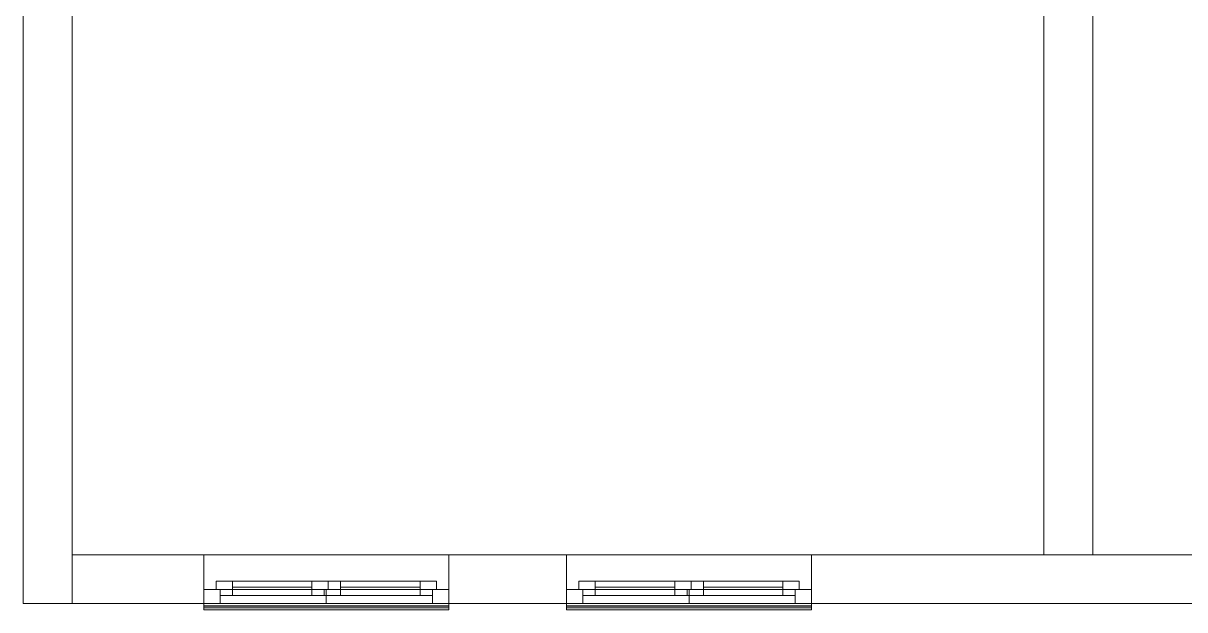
# Model space of a CAD drawing. Header units: metres. Extents: x 9 to 21.7, y 11.5 to 19.
# Drawn here: x 8.99 to 14.68, y 11.47 to 14.35 of the extents above; entities that cross this region are included whole.
import ezdxf

# ---------------------------------------------------------------- set-up
doc = ezdxf.new("R2010")
doc.units = ezdxf.units.M
doc.header["$MEASUREMENT"] = 0
doc.layers.add('Decken Roh', color=7, linetype='Continuous')
doc.layers.add('Wand Aussen', color=7, linetype='Continuous')

# ---------------------------------------------------------------- blocks, each defined once
blk = doc.blocks.new('Wand_56130F54-55CD-8A47-9D9F-EC7B640B117B', base_point=(8.9912, 15.0018))
at = {"layer": 'Wand Aussen', "color": 253, "lineweight": 0, "true_color": 0xa8a99e}
mesh = blk.add_polyface(dxfattribs=at)
corners = [(9.2312, 11.5018), (8.9912, 11.5018), (8.9912, 15.0018), (9.2312, 15.0018), (9.2312, 11.5018, 2.5), (8.9912, 11.5018, 2.5), (8.9912, 15.0018, 2.5), (9.2312, 15.0018, 2.5)]
mesh.append_faces([[corners[k] for k in face] for face in [(0, 1, 2, 3), (1, 0, 4, 5), (1, 5, 6, 2), (7, 3, 2, 6), (4, 0, 3, 7), (5, 4, 7, 6)]], dxfattribs={"color": 253})
blk = doc.blocks.new('Wand_5EFB71AE-E86A-9149-A5AA-68D7717124D5', base_point=(8.9912, 11.5018))
at = {"layer": 'Wand Aussen', "color": 253, "lineweight": 0, "true_color": 0xa8a99e}
mesh = blk.add_polyface(dxfattribs=at)
corners = [(14.967, 11.7418, 2), (14.967, 11.7418), (9.2312, 11.7418), (9.2312, 11.7418, 2.5), (21.6912, 11.7418, 2.5), (21.6912, 11.7418), (17.967, 11.7418), (17.967, 11.7418, 2), (12.8533, 11.7418, 2.4), (11.6533, 11.7418, 2.4), (11.6533, 11.7418, 0.9), (12.8533, 11.7418, 0.9), (9.8757, 11.7418, 0.9), (11.0757, 11.7418, 0.9), (11.0757, 11.7418, 2.4), (9.8757, 11.7418, 2.4), (20.9113, 11.7418, 2.4), (19.7113, 11.7418, 2.4), (19.7113, 11.7418, 0.9), (20.9113, 11.7418, 0.9), (14.967, 11.5018, 2), (14.967, 11.5018), (9.2312, 11.5018), (9.2312, 11.5018, 2.5), (21.6912, 11.5018, 2.5), (21.6912, 11.5018), (17.967, 11.5018), (17.967, 11.5018, 2), (12.8533, 11.5018, 2.4), (11.6533, 11.5018, 2.4), (11.6533, 11.5018, 0.9), (12.8533, 11.5018, 0.9), (9.8757, 11.5018, 0.9), (11.0757, 11.5018, 0.9), (11.0757, 11.5018, 2.4), (9.8757, 11.5018, 2.4), (20.9113, 11.5018, 2.4), (19.7113, 11.5018, 2.4), (19.7113, 11.5018, 0.9), (20.9113, 11.5018, 0.9)]
mesh.append_faces([[corners[k] for k in face] for face in [(1, 0, 20, 21), (1, 21, 22, 2), (3, 2, 22, 23), (24, 4, 3, 23), (25, 5, 4, 24), (26, 6, 5, 25), (7, 6, 26, 27), (0, 7, 27, 20), (28, 29, 9, 8), (29, 30, 10, 9), (30, 31, 11, 10), (31, 28, 8, 11), (13, 12, 32, 33), (14, 13, 33, 34), (15, 14, 34, 35), (12, 15, 35, 32), (36, 37, 17, 16), (37, 38, 18, 17), (38, 39, 19, 18), (39, 36, 16, 19)]], dxfattribs={"color": 253})
mesh.append_faces([[corners[k] for k in face] for face in [(2, 10, 1), (1, 11, 0), (6, 18, 5), (5, 19, 4), (25, 39, 26), (26, 38, 27), (21, 33, 22), (22, 32, 23)]], dxfattribs={"vtx0": -1, "vtx1": -1, "color": 253})
mesh.append_faces([[corners[k] for k in face] for face in [(8, 14, 4), (16, 8, 4), (8, 17, 0), (2, 12, 10), (29, 37, 23), (35, 29, 23), (37, 28, 27), (21, 31, 33)]], dxfattribs={"vtx0": -1, "vtx1": -1, "vtx2": -1, "color": 253})
mesh.append_faces([[corners[k] for k in face] for face in [(14, 3, 4), (3, 15, 12), (13, 9, 10), (7, 17, 18), (1, 10, 11), (5, 18, 19), (37, 24, 23), (24, 36, 39), (20, 28, 31), (30, 34, 33), (26, 39, 38), (22, 33, 32)]], dxfattribs={"vtx0": -1, "vtx2": -1, "color": 253})
mesh.append_faces([[corners[k] for k in face] for face in [(14, 15, 3), (7, 0, 17), (13, 14, 9), (11, 8, 0), (19, 16, 4), (2, 3, 12), (6, 7, 18), (37, 36, 24), (20, 27, 28), (38, 37, 27), (30, 29, 34), (32, 35, 23), (25, 24, 39), (21, 20, 31)]], dxfattribs={"vtx1": -1, "vtx2": -1, "color": 253})
blk = doc.blocks.new('Wand_B0FFB395-048E-7F4D-9F99-54D2674AABD3', base_point=(13.9912, 19.0018))
at = {"layer": 'Wand Aussen', "color": 253, "lineweight": 0, "true_color": 0xa8a99e}
mesh = blk.add_polyface(dxfattribs=at)
corners = [(14.2312, 15.0911), (14.2312, 15.0911, 2.01), (14.2312, 15.9761, 2.01), (14.2312, 15.9761), (14.2312, 18.7618), (14.2312, 18.7618, 2.5), (14.2312, 11.7418, 2.5), (14.2312, 11.7418), (13.9912, 15.0911), (13.9912, 15.0911, 2.01), (13.9912, 15.9761, 2.01), (13.9912, 15.9761), (13.9912, 18.7618), (13.9912, 18.7618, 2.5), (13.9912, 11.7418, 2.5), (13.9912, 11.7418)]
mesh.append_faces([[corners[k] for k in face] for face in [(1, 0, 8, 9), (2, 1, 9, 10), (3, 2, 10, 11), (3, 11, 12, 4), (12, 13, 5, 4), (5, 13, 14, 6), (6, 14, 15, 7), (8, 0, 7, 15)]], dxfattribs={"color": 253})
mesh.append_faces([[corners[k] for k in face] for face in [(4, 2, 3), (15, 9, 8)]], dxfattribs={"vtx0": -1, "color": 253})
mesh.append_faces([[corners[k] for k in face] for face in [(7, 1, 6), (12, 10, 13)]], dxfattribs={"vtx0": -1, "vtx1": -1, "color": 253})
mesh.append_faces([[corners[k] for k in face] for face in [(1, 5, 6), (10, 14, 13)]], dxfattribs={"vtx0": -1, "vtx2": -1, "color": 253})
mesh.append_faces([[corners[k] for k in face] for face in [(0, 1, 7), (11, 10, 12)]], dxfattribs={"vtx1": -1, "color": 253})
mesh.append_faces([[corners[k] for k in face] for face in [(1, 2, 5), (4, 5, 2), (10, 9, 14), (15, 14, 9)]], dxfattribs={"vtx1": -1, "vtx2": -1, "color": 253})
blk = doc.blocks.new('Fenster_91C7CB96-7DFB-1741-B113-C5F112F24D48')
at = {"layer": 'Wand Aussen', "color": 254, "lineweight": 0, "true_color": 0xe6e6e6}
mesh = blk.add_polyface(dxfattribs=at)
corners = [(12.2633, 11.5718, 0.96), (12.1833, 11.5718, 1.04), (12.1833, 11.6118, 1.04), (12.2633, 11.6118, 0.96), (12.1833, 11.5718, 2.26), (12.1833, 11.6118, 2.26), (12.2633, 11.5718, 2.34), (12.2633, 11.6118, 2.34), (11.7133, 11.5718, 0.96), (11.7133, 11.6118, 0.96), (11.7933, 11.6118, 1.04), (11.7933, 11.5718, 1.04), (11.7933, 11.6118, 2.26), (11.7933, 11.5718, 2.26), (11.7133, 11.6118, 2.34), (11.7133, 11.5718, 2.34)]
mesh.append_faces([[corners[k] for k in face] for face in [(0, 1, 2, 3), (1, 4, 5, 2), (4, 6, 7, 5), (6, 0, 3, 7), (0, 6, 4, 1), (3, 2, 5, 7), (8, 9, 10, 11), (11, 10, 12, 13), (13, 12, 14, 15), (15, 14, 9, 8), (8, 11, 13, 15), (9, 14, 12, 10)]], dxfattribs={"color": 254})
mesh = blk.add_polyface(dxfattribs=at)
corners = [(12.2633, 11.5718, 0.96), (11.7133, 11.5718, 0.96), (11.7133, 11.6118, 0.96), (12.2633, 11.6118, 0.96), (11.7933, 11.5718, 1.04), (11.7933, 11.6118, 1.04), (12.1833, 11.5718, 1.04), (12.1833, 11.6118, 1.04), (12.2633, 11.5718, 2.34), (12.2633, 11.6118, 2.34), (11.7133, 11.6118, 2.34), (11.7133, 11.5718, 2.34), (11.7933, 11.6118, 2.26), (11.7933, 11.5718, 2.26), (12.1833, 11.6118, 2.26), (12.1833, 11.5718, 2.26)]
mesh.append_faces([[corners[k] for k in face] for face in [(0, 1, 2, 3), (1, 4, 5, 2), (4, 6, 7, 5), (6, 0, 3, 7), (0, 6, 4, 1), (3, 2, 5, 7), (8, 9, 10, 11), (11, 10, 12, 13), (13, 12, 14, 15), (15, 14, 9, 8), (8, 11, 13, 15), (9, 14, 12, 10)]], dxfattribs={"color": 254})
mesh = blk.add_polyface(dxfattribs=at)
corners = [(12.7933, 11.5718, 0.96), (12.7133, 11.5718, 1.04), (12.7133, 11.6118, 1.04), (12.7933, 11.6118, 0.96), (12.7133, 11.5718, 2.26), (12.7133, 11.6118, 2.26), (12.7933, 11.5718, 2.34), (12.7933, 11.6118, 2.34), (12.2633, 11.5718, 0.96), (12.2633, 11.5718, 2.34), (12.2633, 11.6118, 2.34), (12.2633, 11.6118, 0.96), (12.3233, 11.5718, 2.26), (12.3233, 11.6118, 2.26), (12.3233, 11.5718, 1.04), (12.3233, 11.6118, 1.04)]
mesh.append_faces([[corners[k] for k in face] for face in [(0, 1, 2, 3), (1, 4, 5, 2), (4, 6, 7, 5), (6, 0, 3, 7), (0, 6, 4, 1), (3, 2, 5, 7), (8, 9, 10, 11), (9, 12, 13, 10), (12, 14, 15, 13), (14, 8, 11, 15), (8, 14, 12, 9), (11, 10, 13, 15)]], dxfattribs={"color": 254})
mesh = blk.add_polyface(dxfattribs=at)
corners = [(12.7933, 11.5718, 0.96), (12.2633, 11.5718, 0.96), (12.2633, 11.6118, 0.96), (12.7933, 11.6118, 0.96), (12.3233, 11.5718, 1.04), (12.3233, 11.6118, 1.04), (12.7133, 11.5718, 1.04), (12.7133, 11.6118, 1.04), (12.7933, 11.5718, 2.34), (12.7133, 11.5718, 2.26), (12.7133, 11.6118, 2.26), (12.7933, 11.6118, 2.34), (12.3233, 11.5718, 2.26), (12.3233, 11.6118, 2.26), (12.2633, 11.5718, 2.34), (12.2633, 11.6118, 2.34)]
mesh.append_faces([[corners[k] for k in face] for face in [(0, 1, 2, 3), (1, 4, 5, 2), (4, 6, 7, 5), (6, 0, 3, 7), (0, 6, 4, 1), (3, 2, 5, 7), (8, 9, 10, 11), (9, 12, 13, 10), (12, 14, 15, 13), (14, 8, 11, 15), (8, 14, 12, 9), (11, 10, 13, 15)]], dxfattribs={"color": 254})
mesh = blk.add_polyface(dxfattribs=at)
corners = [(11.6533, 11.5018, 0.9), (11.6533, 11.5018, 2.4), (11.6533, 11.5718, 2.4), (11.6533, 11.5718, 0.9), (11.7333, 11.5018, 2.32), (11.7333, 11.5718, 2.32), (11.7333, 11.5018, 0.98), (11.7333, 11.5718, 0.98)]
mesh.append_faces([[corners[k] for k in face] for face in [(0, 1, 2, 3), (1, 4, 5, 2), (4, 6, 7, 5), (6, 0, 3, 7), (0, 6, 4, 1), (3, 2, 5, 7)]], dxfattribs={"color": 254})
mesh = blk.add_polyface(dxfattribs=at)
corners = [(12.8533, 11.5018, 0.9), (11.6533, 11.5018, 0.9), (11.6533, 11.5718, 0.9), (12.8533, 11.5718, 0.9), (11.7333, 11.5018, 0.98), (11.7333, 11.5718, 0.98), (12.2533, 11.5018, 0.98), (12.2533, 11.5718, 0.98), (12.7733, 11.5018, 0.98), (12.7733, 11.5718, 0.98)]
mesh.append_faces([[corners[k] for k in face] for face in [(0, 1, 2, 3), (1, 4, 5, 2), (4, 6, 7, 5), (6, 8, 9, 7), (8, 0, 3, 9)]], dxfattribs={"color": 254})
mesh.append_faces([[corners[k] for k in face] for face in [(0, 4, 1), (3, 7, 9)]], dxfattribs={"vtx0": -1, "color": 254})
mesh.append_faces([[corners[k] for k in face] for face in [(0, 8, 6, 4), (3, 2, 5, 7)]], dxfattribs={"vtx3": -1, "color": 254})
mesh = blk.add_polyface(dxfattribs=at)
corners = [(12.8533, 11.5018, 2.4), (12.7733, 11.5018, 2.32), (12.7733, 11.5718, 2.32), (12.8533, 11.5718, 2.4), (12.2533, 11.5018, 2.32), (12.2533, 11.5718, 2.32), (11.7333, 11.5018, 2.32), (11.7333, 11.5718, 2.32), (11.6533, 11.5018, 2.4), (11.6533, 11.5718, 2.4)]
mesh.append_faces([[corners[k] for k in face] for face in [(0, 1, 2, 3), (1, 4, 5, 2), (4, 6, 7, 5), (6, 8, 9, 7), (8, 0, 3, 9)]], dxfattribs={"color": 254})
mesh.append_faces([[corners[k] for k in face] for face in [(0, 4, 1), (3, 7, 9)]], dxfattribs={"vtx0": -1, "color": 254})
mesh.append_faces([[corners[k] for k in face] for face in [(0, 8, 6, 4), (3, 2, 5, 7)]], dxfattribs={"vtx3": -1, "color": 254})
mesh = blk.add_polyface(dxfattribs=at)
corners = [(12.2433, 11.5418, 0.98), (12.1833, 11.5418, 1.04), (12.1833, 11.5718, 1.04), (12.2433, 11.5718, 0.98), (12.1833, 11.5418, 2.26), (12.1833, 11.5718, 2.26), (12.2433, 11.5418, 2.32), (12.2433, 11.5718, 2.32), (11.7333, 11.5418, 0.98), (11.7333, 11.5718, 0.98), (11.7933, 11.5718, 1.04), (11.7933, 11.5418, 1.04), (11.7933, 11.5718, 2.26), (11.7933, 11.5418, 2.26), (11.7333, 11.5718, 2.32), (11.7333, 11.5418, 2.32)]
mesh.append_faces([[corners[k] for k in face] for face in [(0, 1, 2, 3), (1, 4, 5, 2), (4, 6, 7, 5), (6, 0, 3, 7), (0, 6, 4, 1), (3, 2, 5, 7), (8, 9, 10, 11), (11, 10, 12, 13), (13, 12, 14, 15), (15, 14, 9, 8), (8, 11, 13, 15), (9, 14, 12, 10)]], dxfattribs={"color": 254})
mesh = blk.add_polyface(dxfattribs=at)
corners = [(12.2433, 11.5418, 0.98), (11.7333, 11.5418, 0.98), (11.7333, 11.5718, 0.98), (12.2433, 11.5718, 0.98), (11.7933, 11.5418, 1.04), (11.7933, 11.5718, 1.04), (12.1833, 11.5418, 1.04), (12.1833, 11.5718, 1.04), (12.2433, 11.5418, 2.32), (12.2433, 11.5718, 2.32), (11.7333, 11.5718, 2.32), (11.7333, 11.5418, 2.32), (11.7933, 11.5718, 2.26), (11.7933, 11.5418, 2.26), (12.1833, 11.5718, 2.26), (12.1833, 11.5418, 2.26)]
mesh.append_faces([[corners[k] for k in face] for face in [(0, 1, 2, 3), (1, 4, 5, 2), (4, 6, 7, 5), (6, 0, 3, 7), (0, 6, 4, 1), (3, 2, 5, 7), (8, 9, 10, 11), (11, 10, 12, 13), (13, 12, 14, 15), (15, 14, 9, 8), (8, 11, 13, 15), (9, 14, 12, 10)]], dxfattribs={"color": 254})
at = {"layer": 'Wand Aussen', "color": 7, "lineweight": 0, "true_color": 0xfafaff}
mesh = blk.add_polyface(dxfattribs=at)
corners = [(12.1833, 11.5718, 1.04), (11.7933, 11.5718, 1.04), (11.7933, 11.5818, 1.04), (12.1833, 11.5818, 1.04), (11.7933, 11.5718, 2.26), (11.7933, 11.5818, 2.26), (12.1833, 11.5718, 2.26), (12.1833, 11.5818, 2.26)]
mesh.append_faces([[corners[k] for k in face] for face in [(0, 1, 2, 3), (1, 4, 5, 2), (4, 6, 7, 5), (6, 0, 3, 7), (0, 6, 4, 1), (3, 2, 5, 7)]], dxfattribs={"color": 7})
at = {"layer": 'Wand Aussen', "color": 254, "lineweight": 0, "true_color": 0xe6e6e6}
mesh = blk.add_polyface(dxfattribs=at)
corners = [(12.7733, 11.5418, 0.98), (12.7133, 11.5418, 1.04), (12.7133, 11.5718, 1.04), (12.7733, 11.5718, 0.98), (12.7133, 11.5418, 2.26), (12.7133, 11.5718, 2.26), (12.7733, 11.5418, 2.32), (12.7733, 11.5718, 2.32), (12.2433, 11.5418, 0.98), (12.2433, 11.5418, 2.32), (12.2433, 11.5718, 2.32), (12.2433, 11.5718, 0.98), (12.3233, 11.5418, 2.26), (12.3233, 11.5718, 2.26), (12.3233, 11.5418, 1.04), (12.3233, 11.5718, 1.04)]
mesh.append_faces([[corners[k] for k in face] for face in [(0, 1, 2, 3), (1, 4, 5, 2), (4, 6, 7, 5), (6, 0, 3, 7), (0, 6, 4, 1), (3, 2, 5, 7), (8, 9, 10, 11), (9, 12, 13, 10), (12, 14, 15, 13), (14, 8, 11, 15), (8, 14, 12, 9), (11, 10, 13, 15)]], dxfattribs={"color": 254})
mesh = blk.add_polyface(dxfattribs=at)
corners = [(12.7733, 11.5418, 0.98), (12.2433, 11.5418, 0.98), (12.2433, 11.5718, 0.98), (12.7733, 11.5718, 0.98), (12.3233, 11.5418, 1.04), (12.3233, 11.5718, 1.04), (12.7133, 11.5418, 1.04), (12.7133, 11.5718, 1.04), (12.7733, 11.5418, 2.32), (12.7133, 11.5418, 2.26), (12.7133, 11.5718, 2.26), (12.7733, 11.5718, 2.32), (12.3233, 11.5418, 2.26), (12.3233, 11.5718, 2.26), (12.2433, 11.5418, 2.32), (12.2433, 11.5718, 2.32)]
mesh.append_faces([[corners[k] for k in face] for face in [(0, 1, 2, 3), (1, 4, 5, 2), (4, 6, 7, 5), (6, 0, 3, 7), (0, 6, 4, 1), (3, 2, 5, 7), (8, 9, 10, 11), (9, 12, 13, 10), (12, 14, 15, 13), (14, 8, 11, 15), (8, 14, 12, 9), (11, 10, 13, 15)]], dxfattribs={"color": 254})
at = {"layer": 'Wand Aussen', "color": 7, "lineweight": 0, "true_color": 0xfafaff}
mesh = blk.add_polyface(dxfattribs=at)
corners = [(12.7133, 11.5718, 1.04), (12.3233, 11.5718, 1.04), (12.3233, 11.5818, 1.04), (12.7133, 11.5818, 1.04), (12.3233, 11.5718, 2.26), (12.3233, 11.5818, 2.26), (12.7133, 11.5718, 2.26), (12.7133, 11.5818, 2.26)]
mesh.append_faces([[corners[k] for k in face] for face in [(0, 1, 2, 3), (1, 4, 5, 2), (4, 6, 7, 5), (6, 0, 3, 7), (0, 6, 4, 1), (3, 2, 5, 7)]], dxfattribs={"color": 7})
at = {"layer": 'Wand Aussen', "color": 254, "lineweight": 0, "true_color": 0xe6e6e6}
mesh = blk.add_polyface(dxfattribs=at)
corners = [(12.8533, 11.5018, 0.9), (12.7733, 11.5018, 0.98), (12.7733, 11.5718, 0.98), (12.8533, 11.5718, 0.9), (12.7733, 11.5018, 2.32), (12.7733, 11.5718, 2.32), (12.8533, 11.5018, 2.4), (12.8533, 11.5718, 2.4)]
mesh.append_faces([[corners[k] for k in face] for face in [(0, 1, 2, 3), (1, 4, 5, 2), (4, 6, 7, 5), (6, 0, 3, 7), (0, 6, 4, 1), (3, 2, 5, 7)]], dxfattribs={"color": 254})
at = {"layer": 'Wand Aussen', "color": 253, "lineweight": 0, "true_color": 0xaa9a86}
mesh = blk.add_polyface(dxfattribs=at)
corners = [(12.8533, 11.5018, 0.9), (11.6533, 11.5018, 0.9), (11.6533, 11.5018, 0.95), (12.8533, 11.5018, 0.95), (11.6533, 11.4918, 0.95), (12.8533, 11.4918, 0.95), (11.6533, 11.4918, 0.94), (12.8533, 11.4918, 0.94), (11.6533, 11.4718, 0.93), (12.8533, 11.4718, 0.93), (11.6533, 11.4718, 0.9), (12.8533, 11.4718, 0.9), (11.6533, 11.4818, 0.9), (12.8533, 11.4818, 0.9), (11.6533, 11.4818, 0.907), (12.8533, 11.4818, 0.907), (11.6533, 11.4888, 0.907), (12.8533, 11.4888, 0.907), (11.6533, 11.4888, 0.9), (12.8533, 11.4888, 0.9)]
mesh.append_faces([[corners[k] for k in face] for face in [(0, 1, 2, 3), (3, 2, 4, 5), (5, 4, 6, 7), (7, 6, 8, 9), (9, 8, 10, 11), (11, 10, 12, 13), (13, 12, 14, 15), (15, 14, 16, 17), (17, 16, 18, 19), (19, 18, 1, 0)]], dxfattribs={"color": 253})
mesh.append_faces([[corners[k] for k in face] for face in [(2, 6, 4)]], dxfattribs={"vtx0": -1, "color": 253})
mesh.append_faces([[corners[k] for k in face] for face in [(3, 7, 0), (0, 7, 19), (1, 6, 2)]], dxfattribs={"vtx0": -1, "vtx1": -1, "color": 253})
mesh.append_faces([[corners[k] for k in face] for face in [(9, 13, 15), (9, 15, 17), (7, 17, 19), (14, 10, 8), (16, 8, 6)]], dxfattribs={"vtx0": -1, "vtx2": -1, "color": 253})
mesh.append_faces([[corners[k] for k in face] for face in [(7, 9, 17), (16, 14, 8), (18, 16, 6), (1, 18, 6)]], dxfattribs={"vtx1": -1, "vtx2": -1, "color": 253})
mesh.append_faces([[corners[k] for k in face] for face in [(9, 11, 13), (3, 5, 7), (14, 12, 10)]], dxfattribs={"vtx2": -1, "color": 253})
blk = doc.blocks.new('Fenster_1BF8A40E-0DAB-5346-B85A-8D95D9211D2B')
at = {"layer": 'Wand Aussen', "color": 254, "lineweight": 0, "true_color": 0xe6e6e6}
mesh = blk.add_polyface(dxfattribs=at)
corners = [(10.4857, 11.5718, 0.96), (10.4057, 11.5718, 1.04), (10.4057, 11.6118, 1.04), (10.4857, 11.6118, 0.96), (10.4057, 11.5718, 2.26), (10.4057, 11.6118, 2.26), (10.4857, 11.5718, 2.34), (10.4857, 11.6118, 2.34), (9.9357, 11.5718, 0.96), (9.9357, 11.6118, 0.96), (10.0157, 11.6118, 1.04), (10.0157, 11.5718, 1.04), (10.0157, 11.6118, 2.26), (10.0157, 11.5718, 2.26), (9.9357, 11.6118, 2.34), (9.9357, 11.5718, 2.34)]
mesh.append_faces([[corners[k] for k in face] for face in [(0, 1, 2, 3), (1, 4, 5, 2), (4, 6, 7, 5), (6, 0, 3, 7), (0, 6, 4, 1), (3, 2, 5, 7), (8, 9, 10, 11), (11, 10, 12, 13), (13, 12, 14, 15), (15, 14, 9, 8), (8, 11, 13, 15), (9, 14, 12, 10)]], dxfattribs={"color": 254})
mesh = blk.add_polyface(dxfattribs=at)
corners = [(10.4857, 11.5718, 0.96), (9.9357, 11.5718, 0.96), (9.9357, 11.6118, 0.96), (10.4857, 11.6118, 0.96), (10.0157, 11.5718, 1.04), (10.0157, 11.6118, 1.04), (10.4057, 11.5718, 1.04), (10.4057, 11.6118, 1.04), (10.4857, 11.5718, 2.34), (10.4857, 11.6118, 2.34), (9.9357, 11.6118, 2.34), (9.9357, 11.5718, 2.34), (10.0157, 11.6118, 2.26), (10.0157, 11.5718, 2.26), (10.4057, 11.6118, 2.26), (10.4057, 11.5718, 2.26)]
mesh.append_faces([[corners[k] for k in face] for face in [(0, 1, 2, 3), (1, 4, 5, 2), (4, 6, 7, 5), (6, 0, 3, 7), (0, 6, 4, 1), (3, 2, 5, 7), (8, 9, 10, 11), (11, 10, 12, 13), (13, 12, 14, 15), (15, 14, 9, 8), (8, 11, 13, 15), (9, 14, 12, 10)]], dxfattribs={"color": 254})
mesh = blk.add_polyface(dxfattribs=at)
corners = [(11.0157, 11.5718, 0.96), (10.9357, 11.5718, 1.04), (10.9357, 11.6118, 1.04), (11.0157, 11.6118, 0.96), (10.9357, 11.5718, 2.26), (10.9357, 11.6118, 2.26), (11.0157, 11.5718, 2.34), (11.0157, 11.6118, 2.34), (10.4857, 11.5718, 0.96), (10.4857, 11.5718, 2.34), (10.4857, 11.6118, 2.34), (10.4857, 11.6118, 0.96), (10.5457, 11.5718, 2.26), (10.5457, 11.6118, 2.26), (10.5457, 11.5718, 1.04), (10.5457, 11.6118, 1.04)]
mesh.append_faces([[corners[k] for k in face] for face in [(0, 1, 2, 3), (1, 4, 5, 2), (4, 6, 7, 5), (6, 0, 3, 7), (0, 6, 4, 1), (3, 2, 5, 7), (8, 9, 10, 11), (9, 12, 13, 10), (12, 14, 15, 13), (14, 8, 11, 15), (8, 14, 12, 9), (11, 10, 13, 15)]], dxfattribs={"color": 254})
mesh = blk.add_polyface(dxfattribs=at)
corners = [(11.0157, 11.5718, 0.96), (10.4857, 11.5718, 0.96), (10.4857, 11.6118, 0.96), (11.0157, 11.6118, 0.96), (10.5457, 11.5718, 1.04), (10.5457, 11.6118, 1.04), (10.9357, 11.5718, 1.04), (10.9357, 11.6118, 1.04), (11.0157, 11.5718, 2.34), (10.9357, 11.5718, 2.26), (10.9357, 11.6118, 2.26), (11.0157, 11.6118, 2.34), (10.5457, 11.5718, 2.26), (10.5457, 11.6118, 2.26), (10.4857, 11.5718, 2.34), (10.4857, 11.6118, 2.34)]
mesh.append_faces([[corners[k] for k in face] for face in [(0, 1, 2, 3), (1, 4, 5, 2), (4, 6, 7, 5), (6, 0, 3, 7), (0, 6, 4, 1), (3, 2, 5, 7), (8, 9, 10, 11), (9, 12, 13, 10), (12, 14, 15, 13), (14, 8, 11, 15), (8, 14, 12, 9), (11, 10, 13, 15)]], dxfattribs={"color": 254})
mesh = blk.add_polyface(dxfattribs=at)
corners = [(9.8757, 11.5018, 0.9), (9.8757, 11.5018, 2.4), (9.8757, 11.5718, 2.4), (9.8757, 11.5718, 0.9), (9.9557, 11.5018, 2.32), (9.9557, 11.5718, 2.32), (9.9557, 11.5018, 0.98), (9.9557, 11.5718, 0.98)]
mesh.append_faces([[corners[k] for k in face] for face in [(0, 1, 2, 3), (1, 4, 5, 2), (4, 6, 7, 5), (6, 0, 3, 7), (0, 6, 4, 1), (3, 2, 5, 7)]], dxfattribs={"color": 254})
mesh = blk.add_polyface(dxfattribs=at)
corners = [(11.0757, 11.5018, 0.9), (9.8757, 11.5018, 0.9), (9.8757, 11.5718, 0.9), (11.0757, 11.5718, 0.9), (9.9557, 11.5018, 0.98), (9.9557, 11.5718, 0.98), (10.4757, 11.5018, 0.98), (10.4757, 11.5718, 0.98), (10.9957, 11.5018, 0.98), (10.9957, 11.5718, 0.98)]
mesh.append_faces([[corners[k] for k in face] for face in [(0, 1, 2, 3), (1, 4, 5, 2), (4, 6, 7, 5), (6, 8, 9, 7), (8, 0, 3, 9)]], dxfattribs={"color": 254})
mesh.append_faces([[corners[k] for k in face] for face in [(0, 4, 1), (3, 7, 9)]], dxfattribs={"vtx0": -1, "color": 254})
mesh.append_faces([[corners[k] for k in face] for face in [(0, 8, 6, 4), (3, 2, 5, 7)]], dxfattribs={"vtx3": -1, "color": 254})
mesh = blk.add_polyface(dxfattribs=at)
corners = [(11.0757, 11.5018, 2.4), (10.9957, 11.5018, 2.32), (10.9957, 11.5718, 2.32), (11.0757, 11.5718, 2.4), (10.4757, 11.5018, 2.32), (10.4757, 11.5718, 2.32), (9.9557, 11.5018, 2.32), (9.9557, 11.5718, 2.32), (9.8757, 11.5018, 2.4), (9.8757, 11.5718, 2.4)]
mesh.append_faces([[corners[k] for k in face] for face in [(0, 1, 2, 3), (1, 4, 5, 2), (4, 6, 7, 5), (6, 8, 9, 7), (8, 0, 3, 9)]], dxfattribs={"color": 254})
mesh.append_faces([[corners[k] for k in face] for face in [(0, 4, 1), (3, 7, 9)]], dxfattribs={"vtx0": -1, "color": 254})
mesh.append_faces([[corners[k] for k in face] for face in [(0, 8, 6, 4), (3, 2, 5, 7)]], dxfattribs={"vtx3": -1, "color": 254})
mesh = blk.add_polyface(dxfattribs=at)
corners = [(10.4657, 11.5418, 0.98), (10.4057, 11.5418, 1.04), (10.4057, 11.5718, 1.04), (10.4657, 11.5718, 0.98), (10.4057, 11.5418, 2.26), (10.4057, 11.5718, 2.26), (10.4657, 11.5418, 2.32), (10.4657, 11.5718, 2.32), (9.9557, 11.5418, 0.98), (9.9557, 11.5718, 0.98), (10.0157, 11.5718, 1.04), (10.0157, 11.5418, 1.04), (10.0157, 11.5718, 2.26), (10.0157, 11.5418, 2.26), (9.9557, 11.5718, 2.32), (9.9557, 11.5418, 2.32)]
mesh.append_faces([[corners[k] for k in face] for face in [(0, 1, 2, 3), (1, 4, 5, 2), (4, 6, 7, 5), (6, 0, 3, 7), (0, 6, 4, 1), (3, 2, 5, 7), (8, 9, 10, 11), (11, 10, 12, 13), (13, 12, 14, 15), (15, 14, 9, 8), (8, 11, 13, 15), (9, 14, 12, 10)]], dxfattribs={"color": 254})
mesh = blk.add_polyface(dxfattribs=at)
corners = [(10.4657, 11.5418, 0.98), (9.9557, 11.5418, 0.98), (9.9557, 11.5718, 0.98), (10.4657, 11.5718, 0.98), (10.0157, 11.5418, 1.04), (10.0157, 11.5718, 1.04), (10.4057, 11.5418, 1.04), (10.4057, 11.5718, 1.04), (10.4657, 11.5418, 2.32), (10.4657, 11.5718, 2.32), (9.9557, 11.5718, 2.32), (9.9557, 11.5418, 2.32), (10.0157, 11.5718, 2.26), (10.0157, 11.5418, 2.26), (10.4057, 11.5718, 2.26), (10.4057, 11.5418, 2.26)]
mesh.append_faces([[corners[k] for k in face] for face in [(0, 1, 2, 3), (1, 4, 5, 2), (4, 6, 7, 5), (6, 0, 3, 7), (0, 6, 4, 1), (3, 2, 5, 7), (8, 9, 10, 11), (11, 10, 12, 13), (13, 12, 14, 15), (15, 14, 9, 8), (8, 11, 13, 15), (9, 14, 12, 10)]], dxfattribs={"color": 254})
at = {"layer": 'Wand Aussen', "color": 7, "lineweight": 0, "true_color": 0xfafaff}
mesh = blk.add_polyface(dxfattribs=at)
corners = [(10.4057, 11.5718, 1.04), (10.0157, 11.5718, 1.04), (10.0157, 11.5818, 1.04), (10.4057, 11.5818, 1.04), (10.0157, 11.5718, 2.26), (10.0157, 11.5818, 2.26), (10.4057, 11.5718, 2.26), (10.4057, 11.5818, 2.26)]
mesh.append_faces([[corners[k] for k in face] for face in [(0, 1, 2, 3), (1, 4, 5, 2), (4, 6, 7, 5), (6, 0, 3, 7), (0, 6, 4, 1), (3, 2, 5, 7)]], dxfattribs={"color": 7})
at = {"layer": 'Wand Aussen', "color": 254, "lineweight": 0, "true_color": 0xe6e6e6}
mesh = blk.add_polyface(dxfattribs=at)
corners = [(10.9957, 11.5418, 0.98), (10.9357, 11.5418, 1.04), (10.9357, 11.5718, 1.04), (10.9957, 11.5718, 0.98), (10.9357, 11.5418, 2.26), (10.9357, 11.5718, 2.26), (10.9957, 11.5418, 2.32), (10.9957, 11.5718, 2.32), (10.4657, 11.5418, 0.98), (10.4657, 11.5418, 2.32), (10.4657, 11.5718, 2.32), (10.4657, 11.5718, 0.98), (10.5457, 11.5418, 2.26), (10.5457, 11.5718, 2.26), (10.5457, 11.5418, 1.04), (10.5457, 11.5718, 1.04)]
mesh.append_faces([[corners[k] for k in face] for face in [(0, 1, 2, 3), (1, 4, 5, 2), (4, 6, 7, 5), (6, 0, 3, 7), (0, 6, 4, 1), (3, 2, 5, 7), (8, 9, 10, 11), (9, 12, 13, 10), (12, 14, 15, 13), (14, 8, 11, 15), (8, 14, 12, 9), (11, 10, 13, 15)]], dxfattribs={"color": 254})
mesh = blk.add_polyface(dxfattribs=at)
corners = [(10.9957, 11.5418, 0.98), (10.4657, 11.5418, 0.98), (10.4657, 11.5718, 0.98), (10.9957, 11.5718, 0.98), (10.5457, 11.5418, 1.04), (10.5457, 11.5718, 1.04), (10.9357, 11.5418, 1.04), (10.9357, 11.5718, 1.04), (10.9957, 11.5418, 2.32), (10.9357, 11.5418, 2.26), (10.9357, 11.5718, 2.26), (10.9957, 11.5718, 2.32), (10.5457, 11.5418, 2.26), (10.5457, 11.5718, 2.26), (10.4657, 11.5418, 2.32), (10.4657, 11.5718, 2.32)]
mesh.append_faces([[corners[k] for k in face] for face in [(0, 1, 2, 3), (1, 4, 5, 2), (4, 6, 7, 5), (6, 0, 3, 7), (0, 6, 4, 1), (3, 2, 5, 7), (8, 9, 10, 11), (9, 12, 13, 10), (12, 14, 15, 13), (14, 8, 11, 15), (8, 14, 12, 9), (11, 10, 13, 15)]], dxfattribs={"color": 254})
at = {"layer": 'Wand Aussen', "color": 7, "lineweight": 0, "true_color": 0xfafaff}
mesh = blk.add_polyface(dxfattribs=at)
corners = [(10.9357, 11.5718, 1.04), (10.5457, 11.5718, 1.04), (10.5457, 11.5818, 1.04), (10.9357, 11.5818, 1.04), (10.5457, 11.5718, 2.26), (10.5457, 11.5818, 2.26), (10.9357, 11.5718, 2.26), (10.9357, 11.5818, 2.26)]
mesh.append_faces([[corners[k] for k in face] for face in [(0, 1, 2, 3), (1, 4, 5, 2), (4, 6, 7, 5), (6, 0, 3, 7), (0, 6, 4, 1), (3, 2, 5, 7)]], dxfattribs={"color": 7})
at = {"layer": 'Wand Aussen', "color": 254, "lineweight": 0, "true_color": 0xe6e6e6}
mesh = blk.add_polyface(dxfattribs=at)
corners = [(11.0757, 11.5018, 0.9), (10.9957, 11.5018, 0.98), (10.9957, 11.5718, 0.98), (11.0757, 11.5718, 0.9), (10.9957, 11.5018, 2.32), (10.9957, 11.5718, 2.32), (11.0757, 11.5018, 2.4), (11.0757, 11.5718, 2.4)]
mesh.append_faces([[corners[k] for k in face] for face in [(0, 1, 2, 3), (1, 4, 5, 2), (4, 6, 7, 5), (6, 0, 3, 7), (0, 6, 4, 1), (3, 2, 5, 7)]], dxfattribs={"color": 254})
at = {"layer": 'Wand Aussen', "color": 253, "lineweight": 0, "true_color": 0xaa9a86}
mesh = blk.add_polyface(dxfattribs=at)
corners = [(11.0757, 11.5018, 0.9), (9.8757, 11.5018, 0.9), (9.8757, 11.5018, 0.95), (11.0757, 11.5018, 0.95), (9.8757, 11.4918, 0.95), (11.0757, 11.4918, 0.95), (9.8757, 11.4918, 0.94), (11.0757, 11.4918, 0.94), (9.8757, 11.4718, 0.93), (11.0757, 11.4718, 0.93), (9.8757, 11.4718, 0.9), (11.0757, 11.4718, 0.9), (9.8757, 11.4818, 0.9), (11.0757, 11.4818, 0.9), (9.8757, 11.4818, 0.907), (11.0757, 11.4818, 0.907), (9.8757, 11.4888, 0.907), (11.0757, 11.4888, 0.907), (9.8757, 11.4888, 0.9), (11.0757, 11.4888, 0.9)]
mesh.append_faces([[corners[k] for k in face] for face in [(0, 1, 2, 3), (3, 2, 4, 5), (5, 4, 6, 7), (7, 6, 8, 9), (9, 8, 10, 11), (11, 10, 12, 13), (13, 12, 14, 15), (15, 14, 16, 17), (17, 16, 18, 19), (19, 18, 1, 0)]], dxfattribs={"color": 253})
mesh.append_faces([[corners[k] for k in face] for face in [(2, 6, 4)]], dxfattribs={"vtx0": -1, "color": 253})
mesh.append_faces([[corners[k] for k in face] for face in [(3, 7, 0), (0, 7, 19), (1, 6, 2)]], dxfattribs={"vtx0": -1, "vtx1": -1, "color": 253})
mesh.append_faces([[corners[k] for k in face] for face in [(9, 13, 15), (9, 15, 17), (7, 17, 19), (14, 10, 8), (16, 8, 6)]], dxfattribs={"vtx0": -1, "vtx2": -1, "color": 253})
mesh.append_faces([[corners[k] for k in face] for face in [(7, 9, 17), (16, 14, 8), (18, 16, 6), (1, 18, 6)]], dxfattribs={"vtx1": -1, "vtx2": -1, "color": 253})
mesh.append_faces([[corners[k] for k in face] for face in [(9, 11, 13), (3, 5, 7), (14, 12, 10)]], dxfattribs={"vtx2": -1, "color": 253})
blk = doc.blocks.new('Decke_184DDD20-6C3E-E545-BDAB-9126F6032FE1', base_point=(8.9912, 19.0018))
at = {"layer": 'Decken Roh', "color": 253, "lineweight": 0, "true_color": 0xa8a99e}
mesh = blk.add_polyface(dxfattribs=at)
corners = [(21.6912, 11.5018, -0.1), (21.6912, 19.0018, -0.1), (21.6912, 19.0018, -0.06), (21.6912, 11.5018, -0.06), (21.6912, 11.5018, -0.3), (21.6912, 19.0018, -0.3), (8.9912, 19.0018, -0.1), (8.9912, 19.0018, -0.06), (21.6912, 19.0018), (21.6912, 11.5018), (8.9912, 11.5018, -0.1), (8.9912, 11.5018, -0.06), (8.9912, 11.5018, -0.3), (8.9912, 19.0018, -0.3), (8.9912, 19.0018), (8.9912, 11.5018)]
mesh.append_faces([[corners[k] for k in face] for face in [(0, 1, 2, 3), (1, 6, 7, 2), (10, 0, 3, 11), (6, 10, 11, 7)]], dxfattribs={"color": 2})
mesh.append_faces([[corners[k] for k in face] for face in [(3, 2, 8, 9), (2, 7, 14, 8), (8, 14, 15, 9), (11, 3, 9, 15), (7, 11, 15, 14)]], dxfattribs={"color": 8})
mesh.append_faces([[corners[k] for k in face] for face in [(1, 0, 4, 5), (0, 10, 12, 4), (12, 13, 5, 4), (6, 1, 5, 13), (10, 6, 13, 12)]], dxfattribs={"color": 253})
blk = doc.blocks.new('Decke_2B239743-7579-A04A-9CF8-B71A60B658FD', base_point=(8.9912, 19.0018))
at = {"layer": 'Decken Roh', "color": 253, "lineweight": 0, "true_color": 0xa8a99e}
mesh = blk.add_polyface(dxfattribs=at)
corners = [(21.6912, 11.5018, 2.7), (21.6912, 19.0018, 2.7), (21.6912, 19.0018, 2.9), (21.6912, 11.5018, 2.9), (21.6912, 11.5018, 2.5), (21.6912, 19.0018, 2.5), (8.9912, 19.0018, 2.7), (8.9912, 19.0018, 2.9), (21.6912, 19.0018, 2.95), (21.6912, 11.5018, 2.95), (8.9912, 11.5018, 2.7), (8.9912, 11.5018, 2.9), (8.9912, 11.5018, 2.5), (8.9912, 19.0018, 2.5), (8.9912, 19.0018, 2.95), (21.6912, 19.0018, 2.98), (21.6912, 11.5018, 2.98), (8.9912, 11.5018, 2.95), (8.9912, 19.0018, 2.98), (8.9912, 11.5018, 2.98)]
mesh.append_faces([[corners[k] for k in face] for face in [(0, 1, 2, 3), (1, 6, 7, 2), (10, 0, 3, 11), (6, 10, 11, 7)]], dxfattribs={"color": 2})
mesh.append_faces([[corners[k] for k in face] for face in [(3, 2, 8, 9), (2, 7, 14, 8), (11, 3, 9, 17), (7, 11, 17, 14)]], dxfattribs={"color": 7})
mesh.append_faces([[corners[k] for k in face] for face in [(1, 0, 4, 5), (0, 10, 12, 4), (12, 13, 5, 4), (6, 1, 5, 13), (10, 6, 13, 12)]], dxfattribs={"color": 253})
mesh.append_faces([[corners[k] for k in face] for face in [(9, 8, 15, 16), (8, 14, 18, 15), (15, 18, 19, 16), (17, 9, 16, 19), (14, 17, 19, 18)]], dxfattribs={"color": 254})

msp = doc.modelspace()

# ---------------------------------------------------------------- block references
at = {"layer": 'Decken Roh', "linetype": 'Continuous'}
for name in ['Decke_184DDD20-6C3E-E545-BDAB-9126F6032FE1', 'Decke_2B239743-7579-A04A-9CF8-B71A60B658FD']:
    msp.add_blockref(name, (8.9912, 19.0018), dxfattribs=at)
at = {"layer": 'Wand Aussen'}
for name, p in [('Wand_B0FFB395-048E-7F4D-9F99-54D2674AABD3', (13.9912, 19.0018)), ('Wand_56130F54-55CD-8A47-9D9F-EC7B640B117B', (8.9912, 15.0018)), ('Wand_5EFB71AE-E86A-9149-A5AA-68D7717124D5', (8.9912, 11.5018))]:
    msp.add_blockref(name, p, dxfattribs=at)
at = {"layer": 'Wand Aussen', "linetype": 'Continuous'}
for name in ['Fenster_1BF8A40E-0DAB-5346-B85A-8D95D9211D2B', 'Fenster_91C7CB96-7DFB-1741-B113-C5F112F24D48']:
    msp.add_blockref(name, (0, 0), dxfattribs=at)

doc.saveas('drawing.dxf')
